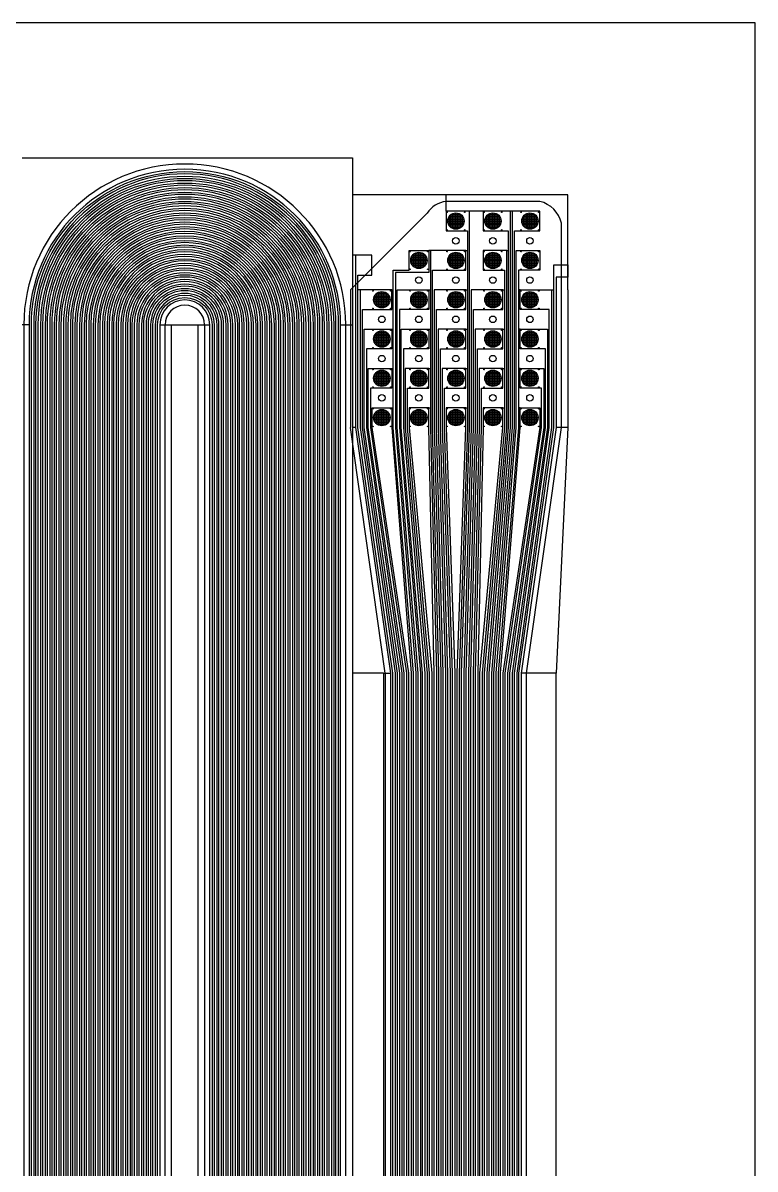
# Model space of a CAD drawing. Header units: inches. Extents: x 33.6 to 73.6, y 25 to 95.
# Drawn here: x 51.29 to 73.64, y 60.04 to 95.04 of the extents above; entities that cross this region are included whole.
import ezdxf

# ---------------------------------------------------------------- set-up
doc = ezdxf.new("R2010")
doc.units = ezdxf.units.IN
doc.header["$MEASUREMENT"] = 0
for name, color, linetype in [('Foil', 5, 'Continuous'), ('Hole', 1, 'Continuous'), ('Outline', 74, 'Continuous'), ('Raster', 2, 'Continuous')]:
    doc.layers.add(name, color=color, linetype=linetype)

msp = doc.modelspace()

# ---------------------------------------------------------------- linework, layer by layer
at = {"layer": 'Foil'}
for p, q in [((73.637, 95.037), (33.637, 95.037)), ((73.637, 25.037), (73.637, 95.037)), ((51.266, 90.918), (61.347, 90.918)), ((61.347, 90.918), (61.347, 33.587)), ((64.207, 89.785), (61.347, 89.785)), ((64.207, 89.285), (64.207, 89.785)), ((67.927, 89.785), (64.207, 89.785)), ((67.927, 86.885), (67.927, 89.785)), ((65.337, 89.285), (64.927, 89.285)), ((66.227, 89.285), (66.177, 89.285)), ((61.447, 87.94), (61.347, 87.94)), ((63.727, 88.085), (63.677, 88.085)), ((64.807, 88.085), (64.857, 88.085)), ((66.057, 88.085), (66.107, 88.085)), ((63.677, 87.485), (63.677, 87.415)), ((61.587, 86.885), (61.515, 86.885)), ((62.547, 86.885), (62.597, 86.885)), ((63.677, 86.885), (63.727, 86.885)), ((64.807, 86.885), (64.857, 86.885)), ((65.937, 86.885), (65.987, 86.885)), ((66.467, 86.885), (66.417, 86.885)), ((67.427, 86.885), (67.497, 86.885)), ((67.927, 86.885), (67.927, 82.685)), ((51.482, 85.815), (51.266, 85.815)), ((55.472, 85.815), (56.997, 85.815)), ((55.831, 35.185), (55.831, 85.815)), ((56.637, 35.185), (56.637, 85.815)), ((60.987, 85.815), (61.347, 85.815)), ((62.547, 85.685), (62.597, 85.685)), ((63.677, 85.685), (63.727, 85.685)), ((64.807, 85.685), (64.857, 85.685)), ((65.937, 85.685), (65.987, 85.685)), ((66.467, 85.685), (66.417, 85.685)), ((62.547, 84.485), (62.597, 84.485)), ((63.677, 84.485), (63.727, 84.485)), ((64.807, 84.485), (64.857, 84.485)), ((65.937, 84.485), (65.987, 84.485)), ((66.467, 84.485), (66.417, 84.485)), ((62.547, 83.285), (62.597, 83.285)), ((63.677, 83.285), (63.727, 83.285)), ((64.807, 83.285), (64.857, 83.285)), ((65.937, 83.285), (65.987, 83.285)), ((66.467, 83.285), (66.417, 83.285)), ((61.447, 82.685), (61.347, 82.685)), ((67.927, 82.685), (67.567, 75.185)), ((67.927, 82.685), (67.567, 82.685)), ((62.302, 75.185), (61.347, 75.185)), ((62.302, 75.185), (62.512, 75.185)), ((62.302, 75.185), (62.302, 33.587)), ((67.567, 75.185), (66.502, 75.185)), ((67.567, 28.475), (67.567, 75.185))]:
    msp.add_line(p, q, dxfattribs=at)
for points in [[(60.987, 33.587), (60.987, 85.815, 1), (51.482, 85.815), (51.482, 35.185, -1)], [(51.552, 35.185), (51.552, 85.815, -1), (60.917, 85.815), (60.917, 33.587, 1)], [(60.847, 33.587), (60.847, 85.815, 1), (51.622, 85.815), (51.622, 35.185, -1)], [(51.692, 35.185), (51.692, 85.815, -1), (60.777, 85.815), (60.777, 33.587, 1)], [(51.762, 35.185), (51.762, 85.815, -1), (60.707, 85.815), (60.707, 33.587, 1)], [(60.637, 33.587), (60.637, 85.815, 1), (51.832, 85.815), (51.832, 35.185, -1)], [(51.902, 35.185), (51.902, 85.815, -1), (60.567, 85.815), (60.567, 33.587, 1)], [(60.497, 33.587), (60.497, 85.815, 1), (51.972, 85.815), (51.972, 35.185, -1)], [(52.042, 35.185), (52.042, 85.815, -1), (60.427, 85.815), (60.427, 33.587, 1)], [(60.357, 33.587), (60.357, 85.815, 1), (52.112, 85.815), (52.112, 35.185, -1)], [(52.182, 35.185), (52.182, 85.815, -1), (60.287, 85.815), (60.287, 33.587, 1)], [(60.217, 33.587), (60.217, 85.815, 1), (52.252, 85.815), (52.252, 35.185, -1)], [(52.322, 35.185), (52.322, 85.815, -1), (60.147, 85.815), (60.147, 33.587, 1)], [(60.077, 33.587), (60.077, 85.815, 1), (52.392, 85.815), (52.392, 35.185, -1)], [(52.462, 35.185), (52.462, 85.815, -1), (60.007, 85.815), (60.007, 33.587, 1)], [(59.937, 33.587), (59.937, 85.815, 1), (52.532, 85.815), (52.532, 35.185, -1)], [(59.867, 33.587), (59.867, 85.815, 1), (52.602, 85.815), (52.602, 35.185, -1)], [(52.672, 35.185), (52.672, 85.815, -1), (59.797, 85.815), (59.797, 33.587, 1)], [(59.727, 33.587), (59.727, 85.815, 1), (52.742, 85.815), (52.742, 35.185, -1)], [(64.682, 33.587), (64.682, 75.185), (64.927, 82.685), (64.927, 89.285), (64.207, 89.285), (64.207, 88.685), (64.857, 88.685), (64.857, 82.685), (64.612, 75.185), (64.612, 33.587, -1)], [(65.522, 33.587), (65.522, 75.185), (66.177, 82.685), (66.177, 89.285), (65.337, 89.285), (65.337, 88.685), (66.107, 88.685), (66.107, 82.685), (65.452, 75.185), (65.452, 33.587, -1)], [(65.662, 33.587), (65.662, 75.185), (66.297, 82.685), (66.297, 88.685), (67.067, 88.685), (67.067, 89.285), (66.227, 89.285), (66.227, 82.685), (65.592, 75.185), (65.592, 33.587, -1)], [(52.812, 35.185), (52.812, 85.815, -1), (59.657, 85.815), (59.657, 33.587, 1)], [(59.587, 33.587), (59.587, 85.815, 1), (52.882, 85.815), (52.882, 35.185, -1)], [(52.952, 35.185), (52.952, 85.815, -1), (59.517, 85.815), (59.517, 33.587, 1)], [(59.447, 33.587), (59.447, 85.815, 1), (53.022, 85.815), (53.022, 35.185, -1)], [(53.092, 35.185), (53.092, 85.815, -1), (59.377, 85.815), (59.377, 33.587, 1)], [(59.307, 33.587), (59.307, 85.815, 1), (53.162, 85.815), (53.162, 35.185, -1)], [(53.232, 35.185), (53.232, 85.815, -1), (59.237, 85.815), (59.237, 33.587, 1)], [(59.167, 33.587), (59.167, 85.815, 1), (53.302, 85.815), (53.302, 35.185, -1)], [(53.372, 35.185), (53.372, 85.815, -1), (59.097, 85.815), (59.097, 33.587, 1)], [(59.027, 33.587), (59.027, 85.815, 1), (53.442, 85.815), (53.442, 35.185, -1)], [(53.512, 35.185), (53.512, 85.815, -1), (58.957, 85.815), (58.957, 33.587, 1)], [(58.887, 33.587), (58.887, 85.815, 1), (53.582, 85.815), (53.582, 35.185, -1)], [(53.652, 35.185), (53.652, 85.815, -1), (58.817, 85.815), (58.817, 33.587, 1)], [(58.747, 33.587), (58.747, 85.815, 1), (53.722, 85.815), (53.722, 35.185, -1)], [(53.792, 35.185), (53.792, 85.815, -1), (58.677, 85.815), (58.677, 33.587, 1)], [(58.607, 33.587), (58.607, 85.815, 1), (53.862, 85.815), (53.862, 35.185, -1)], [(53.932, 35.185), (53.932, 85.815, -1), (58.537, 85.815), (58.537, 33.587, 1)], [(58.467, 33.587), (58.467, 85.815, 1), (54.002, 85.815), (54.002, 35.185, -1)], [(54.072, 35.185), (54.072, 85.815, -1), (58.397, 85.815), (58.397, 33.587, 1)], [(58.327, 33.587), (58.327, 85.815, 1), (54.142, 85.815), (54.142, 35.185, -1)], [(62.582, 33.587), (62.582, 75.185), (61.517, 82.685), (61.515, 87.336), (61.943, 87.336), (61.943, 87.94), (61.447, 87.94), (61.447, 87.336), (61.447, 82.685), (62.512, 75.185), (62.512, 33.587, -1)], [(63.982, 33.587), (63.982, 75.185), (63.797, 82.685), (63.797, 87.485), (64.807, 87.485), (64.807, 88.085), (63.727, 88.085), (63.727, 82.685), (63.912, 75.185), (63.912, 33.587, -1)], [(65.382, 33.587), (65.382, 75.185), (66.057, 82.685), (66.057, 88.085), (65.337, 88.085), (65.337, 87.485), (65.987, 87.485), (65.987, 82.685), (65.312, 75.185), (65.312, 33.587, -1)], [(65.732, 33.587), (65.732, 75.185), (66.347, 82.685), (66.347, 88.085), (67.067, 88.085), (67.067, 87.485), (66.417, 87.485), (66.417, 82.685), (65.802, 75.185), (65.802, 33.587, -1)], [(54.212, 35.185), (54.212, 85.815, -1), (58.257, 85.815), (58.257, 33.587, 1)], [(58.187, 33.587), (58.187, 85.815, 1), (54.282, 85.815), (54.282, 35.185, -1)], [(54.352, 35.185), (54.352, 85.815, -1), (58.117, 85.815), (58.117, 33.587, 1)], [(58.047, 33.587), (58.047, 85.815, 1), (54.422, 85.815), (54.422, 35.185, -1)], [(54.492, 35.185), (54.492, 85.815, -1), (57.977, 85.815), (57.977, 33.587, 1)], [(67.497, 82.687), (67.497, 87.276), (67.497, 87.65), (67.927, 87.65), (67.927, 87.276), (67.567, 87.276), (67.567, 82.685), (66.502, 75.185), (66.502, 33.587, -1)], [(57.907, 33.587), (57.907, 85.815, 1), (54.562, 85.815), (54.562, 35.185, -1)], [(54.632, 35.185), (54.632, 85.815, -1), (57.837, 85.815), (57.837, 33.587, 1)], [(54.702, 35.185), (54.702, 85.815, -1), (57.767, 85.815), (57.767, 33.587, 1)], [(57.697, 33.587), (57.697, 85.815, 1), (54.772, 85.815), (54.772, 35.185, -1)], [(63.677, 87.415), (62.667, 87.415), (62.667, 82.685), (63.282, 75.185), (63.282, 33.587, -1)], [(54.982, 35.185), (54.982, 85.815, -1), (57.487, 85.815), (57.487, 33.587, 1)], [(57.417, 33.587), (57.417, 85.815, 1), (55.052, 85.815), (55.052, 35.185, -1)], [(55.122, 35.185), (55.122, 85.815, -1), (57.347, 85.815), (57.347, 33.587, 1)], [(57.277, 33.587), (57.277, 85.815, 1), (55.192, 85.815), (55.192, 35.185, -1)], [(62.722, 33.587), (62.722, 75.185), (61.657, 82.685), (61.657, 86.285), (62.547, 86.285), (62.547, 86.885), (61.587, 86.885), (61.587, 82.685), (62.652, 75.185), (62.652, 33.587, -1)], [(63.352, 33.587), (63.352, 75.185), (62.717, 82.685), (62.717, 86.885), (63.677, 86.885), (63.677, 86.285), (62.787, 86.285), (62.787, 82.685), (63.422, 75.185), (63.422, 33.587, -1)], [(64.122, 33.587), (64.122, 75.185), (63.917, 82.685), (63.917, 86.285), (64.807, 86.285), (64.807, 86.885), (63.847, 86.885), (63.847, 82.685), (64.052, 75.185), (64.052, 33.587, -1)], [(64.822, 33.587), (64.822, 75.185), (65.047, 82.685), (65.047, 86.285), (65.937, 86.285), (65.937, 86.885), (64.977, 86.885), (64.977, 82.685), (64.752, 75.185), (64.752, 33.587, -1)], [(66.292, 33.587), (66.292, 75.185), (67.357, 82.685), (67.357, 86.285), (66.467, 86.285), (66.467, 86.885), (67.427, 86.885), (67.427, 82.685), (66.362, 75.185), (66.362, 33.587, -1)], [(55.262, 35.185), (55.262, 85.815, -1), (57.207, 85.815), (57.207, 33.587, 1)], [(57.137, 33.587), (57.137, 85.815, 1), (55.332, 85.815), (55.332, 35.185, -1)], [(55.402, 35.185), (55.402, 85.815, -1), (57.067, 85.815), (57.067, 33.587, 1)], [(56.997, 33.587), (56.997, 85.815, 1), (55.472, 85.815), (55.472, 35.185, -1)], [(62.792, 33.587), (62.792, 75.185), (61.707, 82.685), (61.707, 85.685), (62.547, 85.685), (62.547, 85.085), (61.777, 85.085), (61.777, 82.685), (62.862, 75.185), (62.862, 33.587, -1)], [(63.492, 33.587), (63.492, 75.185), (62.837, 82.685), (62.837, 85.685), (63.677, 85.685), (63.677, 85.085), (62.907, 85.085), (62.907, 82.685), (63.562, 75.185), (63.562, 33.587, -1)], [(64.262, 33.587), (64.262, 75.185), (64.037, 82.685), (64.037, 85.085), (64.807, 85.085), (64.807, 85.685), (63.967, 85.685), (63.967, 82.685), (64.192, 75.185), (64.192, 33.587, -1)], [(64.962, 33.587), (64.962, 75.185), (65.167, 82.685), (65.167, 85.085), (65.937, 85.085), (65.937, 85.685), (65.097, 85.685), (65.097, 82.685), (64.892, 75.185), (64.892, 33.587, -1)], [(66.152, 33.587), (66.152, 75.185), (67.237, 82.685), (67.237, 85.085), (66.467, 85.085), (66.467, 85.685), (67.307, 85.685), (67.307, 82.685), (66.222, 75.185), (66.222, 33.587, -1)], [(62.932, 33.587), (62.932, 75.185), (61.827, 82.685), (61.827, 84.485), (62.547, 84.485), (62.547, 83.885), (61.897, 83.885), (61.897, 82.685), (63.002, 75.185), (63.002, 33.587, -1)], [(63.702, 33.587), (63.702, 75.185), (63.027, 82.685), (63.027, 83.885), (63.677, 83.885), (63.677, 84.485), (62.957, 84.485), (62.957, 82.685), (63.632, 75.185), (63.632, 33.587, -1)], [(64.402, 33.587), (64.402, 75.185), (64.157, 82.685), (64.157, 83.885), (64.807, 83.885), (64.807, 84.485), (64.087, 84.485), (64.087, 82.685), (64.332, 75.185), (64.332, 33.587, -1)], [(65.102, 33.587), (65.102, 75.185), (65.287, 82.685), (65.287, 83.885), (65.937, 83.885), (65.937, 84.485), (65.217, 84.485), (65.217, 82.685), (65.032, 75.185), (65.032, 33.587, -1)], [(66.012, 33.587), (66.012, 75.185), (67.117, 82.685), (67.117, 83.885), (66.467, 83.885), (66.467, 84.485), (67.187, 84.485), (67.187, 82.685), (66.082, 75.185), (66.082, 33.587, -1)], [(63.072, 33.587), (63.072, 75.185), (61.947, 82.685), (61.947, 83.285), (62.547, 83.285), (62.547, 82.685), (63.142, 75.185), (63.142, 33.587, -1)], [(63.842, 33.587), (63.842, 75.185), (63.677, 82.685), (63.677, 83.285), (63.077, 83.285), (63.077, 82.685), (63.772, 75.185), (63.772, 33.587, -1)], [(64.542, 33.587), (64.542, 75.185), (64.807, 82.685), (64.807, 83.285), (64.207, 83.285), (64.207, 82.685), (64.472, 75.185), (64.472, 33.587, -1)], [(65.242, 33.587), (65.242, 75.185), (65.937, 82.685), (65.937, 83.285), (65.337, 83.285), (65.337, 82.685), (65.172, 75.185), (65.172, 33.587, -1)]]:
    msp.add_lwpolyline(points, format="xyb", dxfattribs=at)
for points in [[(63.212, 33.587), (63.212, 75.185), (62.597, 82.685), (62.597, 87.485), (63.077, 87.485), (63.077, 88.085), (63.677, 88.085), (63.677, 87.485)], [(66.432, 33.587), (66.432, 75.185), (67.497, 82.685)]]:
    msp.add_lwpolyline(points, dxfattribs=at)
msp.add_lwpolyline([(67.067, 82.685), (65.942, 75.185), (65.942, 33.587, -1), (57.557, 33.587), (57.557, 85.815, 1), (54.912, 85.815), (54.912, 35.185, -1), (43.331, 35.185), (43.331, 58.918), (40.106, 73.918), (40.106, 77.918), (41.106, 77.918), (41.106, 73.918), (43.401, 58.918), (43.401, 35.185, 1), (54.842, 35.185), (54.842, 85.815, -1), (57.627, 85.815), (57.627, 33.587, 1), (65.872, 33.587), (65.872, 75.185), (66.467, 82.685), (66.467, 83.285), (67.067, 83.285)], format="xyb", close=True, dxfattribs=at)
for centre in [(64.237, 89.255), (64.777, 89.255), (65.367, 89.255), (65.907, 89.255), (66.497, 89.255), (67.037, 89.255), (64.237, 88.715), (64.777, 88.715), (65.367, 88.715), (65.907, 88.715), (66.497, 88.715), (67.037, 88.715), (63.107, 88.055), (63.647, 88.055), (64.237, 88.055), (64.777, 88.055), (65.367, 88.055), (65.907, 88.055), (66.497, 88.055), (67.037, 88.055), (63.107, 87.515), (63.647, 87.515), (64.237, 87.515), (64.777, 87.515), (65.367, 87.515), (65.907, 87.515), (66.497, 87.515), (67.037, 87.515), (61.977, 86.855), (62.517, 86.855), (63.107, 86.855), (63.647, 86.855), (64.237, 86.855), (64.777, 86.855), (65.367, 86.855), (65.907, 86.855), (66.497, 86.855), (67.037, 86.855), (61.977, 86.315), (62.517, 86.315), (63.107, 86.315), (63.647, 86.315), (64.237, 86.315), (64.777, 86.315), (65.367, 86.315), (65.907, 86.315), (66.497, 86.315), (67.037, 86.315), (61.977, 85.655), (62.517, 85.655), (63.107, 85.655), (63.647, 85.655), (64.237, 85.655), (64.777, 85.655), (65.367, 85.655), (65.907, 85.655), (66.497, 85.655), (67.037, 85.655), (61.977, 85.115), (62.517, 85.115), (63.107, 85.115), (63.647, 85.115), (64.237, 85.115), (64.777, 85.115), (65.367, 85.115), (65.907, 85.115), (66.497, 85.115), (67.037, 85.115), (61.977, 84.455), (62.517, 84.455), (63.107, 84.455), (63.647, 84.455), (64.237, 84.455), (64.777, 84.455), (65.367, 84.455), (65.907, 84.455), (66.497, 84.455), (67.037, 84.455), (61.977, 83.915), (62.517, 83.915), (63.107, 83.915), (63.647, 83.915), (64.237, 83.915), (64.777, 83.915), (65.367, 83.915), (65.907, 83.915), (66.497, 83.915), (67.037, 83.915), (61.977, 83.255), (62.517, 83.255), (63.107, 83.255), (63.647, 83.255), (64.237, 83.255), (64.777, 83.255), (65.367, 83.255), (65.907, 83.255), (66.497, 83.255), (67.037, 83.255), (61.977, 82.715), (62.517, 82.715), (63.107, 82.715), (63.647, 82.715), (64.237, 82.715), (64.777, 82.715), (65.367, 82.715), (65.907, 82.715), (66.497, 82.715), (67.037, 82.715)]:
    msp.add_circle(centre, 0.00995, dxfattribs=at)
at = {"layer": 'Hole'}
msp.add_lwpolyline([(33.637, 25.037), (73.637, 25.037), (73.637, 95.037), (33.637, 95.037)], close=True, dxfattribs=at)
for centre in [(64.507, 88.985), (65.637, 88.985), (66.767, 88.985), (63.377, 87.785), (64.507, 87.785), (65.637, 87.785), (66.767, 87.785), (62.247, 86.585), (63.377, 86.585), (64.507, 86.585), (65.637, 86.585), (66.767, 86.585), (62.247, 85.385), (63.377, 85.385), (64.507, 85.385), (65.637, 85.385), (66.767, 85.385), (62.247, 84.185), (63.377, 84.185), (64.507, 84.185), (65.637, 84.185), (66.767, 84.185), (62.247, 82.985), (63.377, 82.985), (64.507, 82.985), (65.637, 82.985), (66.767, 82.985)]:
    msp.add_circle(centre, 0.25, dxfattribs=at)
at = {"layer": 'Outline'}
for p, q in [((67.067, 89.585), (64.207, 89.585)), ((63.628, 89.226), (61.287, 86.885)), ((67.727, 82.685), (67.727, 88.925)), ((61.287, 86.885), (61.287, 82.685)), ((51.322, 85.815), (51.321, 35.185)), ((55.632, 35.185), (55.632, 85.815))]:
    msp.add_line(p, q, dxfattribs=at)
msp.add_lwpolyline([(33.637, 25.037), (73.637, 25.037), (73.637, 95.037), (33.637, 95.037)], close=True, dxfattribs=at)
for points in [[(56.837, 85.815), (56.837, 33.587)], [(61.147, 33.587), (61.147, 85.815)], [(62.352, 75.185), (61.287, 82.685)], [(66.662, 75.185), (67.727, 82.685)], [(62.352, 75.185), (62.352, 33.587)], [(66.662, 33.587), (66.662, 75.185)]]:
    msp.add_lwpolyline(points, dxfattribs=at)
for centre in [(64.507, 88.385), (65.637, 88.385), (66.767, 88.385), (63.377, 87.185), (64.507, 87.185), (65.637, 87.185), (66.767, 87.185), (62.247, 85.985), (63.377, 85.985), (64.507, 85.985), (65.637, 85.985), (66.767, 85.985), (62.247, 84.785), (63.377, 84.785), (64.507, 84.785), (65.637, 84.785), (66.767, 84.785), (62.247, 83.585), (63.377, 83.585), (64.507, 83.585), (65.637, 83.585), (66.767, 83.585)]:
    msp.add_circle(centre, 0.1, dxfattribs=at)
for centre, radius, start, end in [((56.234, 85.815), 4.913, 360, 180), ((64.293, 88.8), 0.79, 96.2749, 147.3339), ((66.866, 88.724), 0.884, 13.1162, 76.8838), ((56.234, 85.815), 0.603, 360, 180)]:
    msp.add_arc(centre, radius, start, end, dxfattribs=at)
at = {"layer": 'Raster'}
msp.add_lwpolyline([(33.637, 25.037), (73.637, 25.037), (73.637, 95.037), (33.637, 95.037)], close=True, dxfattribs=at)
for points in [[(64.258, 88.987), (64.508, 88.987), (64.758, 88.987)], [(64.263, 88.937), (64.508, 88.937), (64.758, 88.937)], [(64.264, 89.037), (64.508, 89.037), (64.758, 89.037)], [(64.28, 89.087), (64.508, 89.087), (64.737, 89.087)], [(64.307, 88.837), (64.307, 88.985), (64.307, 89.133)], [(64.31, 89.137), (64.508, 89.137), (64.707, 89.137)], [(64.357, 88.786), (64.357, 88.985), (64.357, 89.184)], [(64.361, 89.187), (64.508, 89.187), (64.656, 89.187)], [(64.407, 88.757), (64.407, 88.985), (64.407, 89.213)], [(64.457, 88.74), (64.457, 88.985), (64.457, 89.23)], [(64.507, 88.735), (64.507, 88.985), (64.507, 89.235)], [(64.557, 88.74), (64.557, 88.985), (64.557, 89.23)], [(64.607, 88.755), (64.607, 88.985), (64.607, 89.215)], [(64.657, 88.784), (64.657, 88.985), (64.657, 89.186)], [(64.707, 88.833), (64.707, 88.985), (64.707, 89.137)], [(65.388, 88.987), (65.638, 88.987), (65.888, 88.987)], [(65.393, 88.937), (65.638, 88.937), (65.888, 88.937)], [(65.394, 89.037), (65.638, 89.037), (65.888, 89.037)], [(65.41, 89.087), (65.638, 89.087), (65.867, 89.087)], [(65.437, 88.837), (65.437, 88.985), (65.437, 89.133)], [(65.44, 89.137), (65.638, 89.137), (65.837, 89.137)], [(65.487, 88.786), (65.487, 88.985), (65.487, 89.184)], [(65.491, 89.187), (65.638, 89.187), (65.786, 89.187)], [(65.537, 88.757), (65.537, 88.985), (65.537, 89.213)], [(65.587, 88.74), (65.587, 88.985), (65.587, 89.23)], [(65.637, 88.735), (65.637, 88.985), (65.637, 89.235)], [(65.687, 88.74), (65.687, 88.985), (65.687, 89.23)], [(65.737, 88.755), (65.737, 88.985), (65.737, 89.215)], [(65.787, 88.784), (65.787, 88.985), (65.787, 89.186)], [(65.837, 88.833), (65.837, 88.985), (65.837, 89.137)], [(66.518, 88.987), (66.768, 88.987), (67.018, 88.987)], [(66.523, 88.937), (66.768, 88.937), (67.018, 88.937)], [(66.524, 89.037), (66.768, 89.037), (67.018, 89.037)], [(66.54, 89.087), (66.768, 89.087), (66.997, 89.087)], [(66.567, 88.837), (66.567, 88.985), (66.567, 89.133)], [(66.57, 89.137), (66.768, 89.137), (66.967, 89.137)], [(66.617, 88.786), (66.617, 88.985), (66.617, 89.184)], [(66.621, 89.187), (66.768, 89.187), (66.916, 89.187)], [(66.667, 88.757), (66.667, 88.985), (66.667, 89.213)], [(66.717, 88.74), (66.717, 88.985), (66.717, 89.23)], [(66.767, 88.735), (66.767, 88.985), (66.767, 89.235)], [(66.817, 88.74), (66.817, 88.985), (66.817, 89.23)], [(66.867, 88.755), (66.867, 88.985), (66.867, 89.215)], [(66.917, 88.784), (66.917, 88.985), (66.917, 89.186)], [(66.967, 88.833), (66.967, 88.985), (66.967, 89.137)], [(64.278, 88.887), (64.508, 88.887), (64.738, 88.887)], [(64.307, 88.837), (64.508, 88.837), (64.71, 88.837)], [(64.356, 88.787), (64.508, 88.787), (64.661, 88.787)], [(65.408, 88.887), (65.638, 88.887), (65.868, 88.887)], [(65.437, 88.837), (65.638, 88.837), (65.84, 88.837)], [(65.486, 88.787), (65.638, 88.787), (65.791, 88.787)], [(66.538, 88.887), (66.768, 88.887), (66.998, 88.887)], [(66.567, 88.837), (66.768, 88.837), (66.97, 88.837)], [(66.616, 88.787), (66.768, 88.787), (66.921, 88.787)], [(63.15, 87.887), (63.378, 87.887), (63.607, 87.887)], [(63.177, 87.637), (63.177, 87.785), (63.177, 87.933)], [(63.18, 87.937), (63.378, 87.937), (63.577, 87.937)], [(63.227, 87.586), (63.227, 87.785), (63.227, 87.984)], [(63.231, 87.987), (63.378, 87.987), (63.526, 87.987)], [(63.277, 87.557), (63.277, 87.785), (63.277, 88.013)], [(63.327, 87.54), (63.327, 87.785), (63.327, 88.03)], [(63.377, 87.535), (63.377, 87.785), (63.377, 88.035)], [(63.427, 87.54), (63.427, 87.785), (63.427, 88.03)], [(63.477, 87.555), (63.477, 87.785), (63.477, 88.015)], [(63.527, 87.584), (63.527, 87.785), (63.527, 87.986)], [(63.577, 87.633), (63.577, 87.785), (63.577, 87.937)], [(64.28, 87.887), (64.508, 87.887), (64.737, 87.887)], [(64.307, 87.637), (64.307, 87.785), (64.307, 87.933)], [(64.31, 87.937), (64.508, 87.937), (64.707, 87.937)], [(64.357, 87.586), (64.357, 87.785), (64.357, 87.984)], [(64.361, 87.987), (64.508, 87.987), (64.656, 87.987)], [(64.407, 87.557), (64.407, 87.785), (64.407, 88.013)], [(64.457, 87.54), (64.457, 87.785), (64.457, 88.03)], [(64.507, 87.535), (64.507, 87.785), (64.507, 88.035)], [(64.557, 87.54), (64.557, 87.785), (64.557, 88.03)], [(64.607, 87.555), (64.607, 87.785), (64.607, 88.015)], [(64.657, 87.584), (64.657, 87.785), (64.657, 87.986)], [(64.707, 87.633), (64.707, 87.785), (64.707, 87.937)], [(65.41, 87.887), (65.638, 87.887), (65.867, 87.887)], [(65.437, 87.637), (65.437, 87.785), (65.437, 87.933)], [(65.44, 87.937), (65.638, 87.937), (65.837, 87.937)], [(65.487, 87.586), (65.487, 87.785), (65.487, 87.984)], [(65.491, 87.987), (65.638, 87.987), (65.786, 87.987)], [(65.537, 87.557), (65.537, 87.785), (65.537, 88.013)], [(65.587, 87.54), (65.587, 87.785), (65.587, 88.03)], [(65.637, 87.535), (65.637, 87.785), (65.637, 88.035)], [(65.687, 87.54), (65.687, 87.785), (65.687, 88.03)], [(65.737, 87.555), (65.737, 87.785), (65.737, 88.015)], [(65.787, 87.584), (65.787, 87.785), (65.787, 87.986)], [(65.837, 87.633), (65.837, 87.785), (65.837, 87.937)], [(66.54, 87.887), (66.768, 87.887), (66.997, 87.887)], [(66.567, 87.637), (66.567, 87.785), (66.567, 87.933)], [(66.57, 87.937), (66.768, 87.937), (66.967, 87.937)], [(66.617, 87.586), (66.617, 87.785), (66.617, 87.984)], [(66.621, 87.987), (66.768, 87.987), (66.916, 87.987)], [(66.667, 87.557), (66.667, 87.785), (66.667, 88.013)], [(66.717, 87.54), (66.717, 87.785), (66.717, 88.03)], [(66.767, 87.535), (66.767, 87.785), (66.767, 88.035)], [(66.817, 87.54), (66.817, 87.785), (66.817, 88.03)], [(66.867, 87.555), (66.867, 87.785), (66.867, 88.015)], [(66.917, 87.584), (66.917, 87.785), (66.917, 87.986)], [(66.967, 87.633), (66.967, 87.785), (66.967, 87.937)], [(63.128, 87.787), (63.378, 87.787), (63.628, 87.787)], [(63.133, 87.737), (63.378, 87.737), (63.628, 87.737)], [(63.134, 87.837), (63.378, 87.837), (63.628, 87.837)], [(63.148, 87.687), (63.378, 87.687), (63.608, 87.687)], [(63.177, 87.637), (63.378, 87.637), (63.58, 87.637)], [(63.226, 87.587), (63.378, 87.587), (63.531, 87.587)], [(64.258, 87.787), (64.508, 87.787), (64.758, 87.787)], [(64.263, 87.737), (64.508, 87.737), (64.758, 87.737)], [(64.264, 87.837), (64.508, 87.837), (64.758, 87.837)], [(64.278, 87.687), (64.508, 87.687), (64.738, 87.687)], [(64.307, 87.637), (64.508, 87.637), (64.71, 87.637)], [(64.356, 87.587), (64.508, 87.587), (64.661, 87.587)], [(65.388, 87.787), (65.638, 87.787), (65.888, 87.787)], [(65.393, 87.737), (65.638, 87.737), (65.888, 87.737)], [(65.394, 87.837), (65.638, 87.837), (65.888, 87.837)], [(65.408, 87.687), (65.638, 87.687), (65.868, 87.687)], [(65.437, 87.637), (65.638, 87.637), (65.84, 87.637)], [(65.486, 87.587), (65.638, 87.587), (65.791, 87.587)], [(66.518, 87.787), (66.768, 87.787), (67.018, 87.787)], [(66.523, 87.737), (66.768, 87.737), (67.018, 87.737)], [(66.524, 87.837), (66.768, 87.837), (67.018, 87.837)], [(66.538, 87.687), (66.768, 87.687), (66.998, 87.687)], [(66.567, 87.637), (66.768, 87.637), (66.97, 87.637)], [(66.616, 87.587), (66.768, 87.587), (66.921, 87.587)], [(62.147, 86.357), (62.147, 86.585), (62.147, 86.813)], [(62.197, 86.34), (62.197, 86.585), (62.197, 86.83)], [(62.247, 86.335), (62.247, 86.585), (62.247, 86.835)], [(62.297, 86.34), (62.297, 86.585), (62.297, 86.83)], [(62.347, 86.355), (62.347, 86.585), (62.347, 86.815)], [(63.277, 86.357), (63.277, 86.585), (63.277, 86.813)], [(63.327, 86.34), (63.327, 86.585), (63.327, 86.83)], [(63.377, 86.335), (63.377, 86.585), (63.377, 86.835)], [(63.427, 86.34), (63.427, 86.585), (63.427, 86.83)], [(63.477, 86.355), (63.477, 86.585), (63.477, 86.815)], [(64.407, 86.357), (64.407, 86.585), (64.407, 86.813)], [(64.457, 86.34), (64.457, 86.585), (64.457, 86.83)], [(64.507, 86.335), (64.507, 86.585), (64.507, 86.835)], [(64.557, 86.34), (64.557, 86.585), (64.557, 86.83)], [(64.607, 86.355), (64.607, 86.585), (64.607, 86.815)], [(65.537, 86.357), (65.537, 86.585), (65.537, 86.813)], [(65.587, 86.34), (65.587, 86.585), (65.587, 86.83)], [(65.637, 86.335), (65.637, 86.585), (65.637, 86.835)], [(65.687, 86.34), (65.687, 86.585), (65.687, 86.83)], [(65.737, 86.355), (65.737, 86.585), (65.737, 86.815)], [(66.667, 86.357), (66.667, 86.585), (66.667, 86.813)], [(66.717, 86.34), (66.717, 86.585), (66.717, 86.83)], [(66.767, 86.335), (66.767, 86.585), (66.767, 86.835)], [(66.817, 86.34), (66.817, 86.585), (66.817, 86.83)], [(66.867, 86.355), (66.867, 86.585), (66.867, 86.815)], [(61.998, 86.587), (62.248, 86.587), (62.498, 86.587)], [(62.003, 86.537), (62.248, 86.537), (62.498, 86.537)], [(62.004, 86.637), (62.248, 86.637), (62.498, 86.637)], [(62.018, 86.487), (62.248, 86.487), (62.478, 86.487)], [(62.02, 86.687), (62.248, 86.687), (62.477, 86.687)], [(62.047, 86.437), (62.047, 86.585), (62.047, 86.733)], [(62.05, 86.737), (62.248, 86.737), (62.447, 86.737)], [(62.097, 86.386), (62.097, 86.585), (62.097, 86.784)], [(62.101, 86.787), (62.248, 86.787), (62.396, 86.787)], [(62.397, 86.384), (62.397, 86.585), (62.397, 86.786)], [(62.447, 86.433), (62.447, 86.585), (62.447, 86.737)], [(63.128, 86.587), (63.378, 86.587), (63.628, 86.587)], [(63.133, 86.537), (63.378, 86.537), (63.628, 86.537)], [(63.134, 86.637), (63.378, 86.637), (63.628, 86.637)], [(63.148, 86.487), (63.378, 86.487), (63.608, 86.487)], [(63.15, 86.687), (63.378, 86.687), (63.607, 86.687)], [(63.177, 86.437), (63.177, 86.585), (63.177, 86.733)], [(63.18, 86.737), (63.378, 86.737), (63.577, 86.737)], [(63.227, 86.386), (63.227, 86.585), (63.227, 86.784)], [(63.231, 86.787), (63.378, 86.787), (63.526, 86.787)], [(63.527, 86.384), (63.527, 86.585), (63.527, 86.786)], [(63.577, 86.433), (63.577, 86.585), (63.577, 86.737)], [(64.258, 86.587), (64.508, 86.587), (64.758, 86.587)], [(64.263, 86.537), (64.508, 86.537), (64.758, 86.537)], [(64.264, 86.637), (64.508, 86.637), (64.758, 86.637)], [(64.278, 86.487), (64.508, 86.487), (64.738, 86.487)], [(64.28, 86.687), (64.508, 86.687), (64.737, 86.687)], [(64.307, 86.437), (64.307, 86.585), (64.307, 86.733)], [(64.31, 86.737), (64.508, 86.737), (64.707, 86.737)], [(64.357, 86.386), (64.357, 86.585), (64.357, 86.784)], [(64.361, 86.787), (64.508, 86.787), (64.656, 86.787)], [(64.657, 86.384), (64.657, 86.585), (64.657, 86.786)], [(64.707, 86.433), (64.707, 86.585), (64.707, 86.737)], [(65.388, 86.587), (65.638, 86.587), (65.888, 86.587)], [(65.393, 86.537), (65.638, 86.537), (65.888, 86.537)], [(65.394, 86.637), (65.638, 86.637), (65.888, 86.637)], [(65.408, 86.487), (65.638, 86.487), (65.868, 86.487)], [(65.41, 86.687), (65.638, 86.687), (65.867, 86.687)], [(65.437, 86.437), (65.437, 86.585), (65.437, 86.733)], [(65.44, 86.737), (65.638, 86.737), (65.837, 86.737)], [(65.487, 86.386), (65.487, 86.585), (65.487, 86.784)], [(65.491, 86.787), (65.638, 86.787), (65.786, 86.787)], [(65.787, 86.384), (65.787, 86.585), (65.787, 86.786)], [(65.837, 86.433), (65.837, 86.585), (65.837, 86.737)], [(66.518, 86.587), (66.768, 86.587), (67.018, 86.587)], [(66.523, 86.537), (66.768, 86.537), (67.018, 86.537)], [(66.524, 86.637), (66.768, 86.637), (67.018, 86.637)], [(66.538, 86.487), (66.768, 86.487), (66.998, 86.487)], [(66.54, 86.687), (66.768, 86.687), (66.997, 86.687)], [(66.567, 86.437), (66.567, 86.585), (66.567, 86.733)], [(66.57, 86.737), (66.768, 86.737), (66.967, 86.737)], [(66.617, 86.386), (66.617, 86.585), (66.617, 86.784)], [(66.621, 86.787), (66.768, 86.787), (66.916, 86.787)], [(66.917, 86.384), (66.917, 86.585), (66.917, 86.786)], [(66.967, 86.433), (66.967, 86.585), (66.967, 86.737)], [(62.047, 86.437), (62.248, 86.437), (62.45, 86.437)], [(62.096, 86.387), (62.248, 86.387), (62.401, 86.387)], [(63.177, 86.437), (63.378, 86.437), (63.58, 86.437)], [(63.226, 86.387), (63.378, 86.387), (63.531, 86.387)], [(64.307, 86.437), (64.508, 86.437), (64.71, 86.437)], [(64.356, 86.387), (64.508, 86.387), (64.661, 86.387)], [(65.437, 86.437), (65.638, 86.437), (65.84, 86.437)], [(65.486, 86.387), (65.638, 86.387), (65.791, 86.387)], [(66.567, 86.437), (66.768, 86.437), (66.97, 86.437)], [(66.616, 86.387), (66.768, 86.387), (66.921, 86.387)], [(62.004, 85.437), (62.248, 85.437), (62.498, 85.437)], [(62.02, 85.487), (62.248, 85.487), (62.477, 85.487)], [(62.047, 85.237), (62.047, 85.385), (62.047, 85.533)], [(62.05, 85.537), (62.248, 85.537), (62.447, 85.537)], [(62.097, 85.186), (62.097, 85.385), (62.097, 85.584)], [(62.101, 85.587), (62.248, 85.587), (62.396, 85.587)], [(62.147, 85.157), (62.147, 85.385), (62.147, 85.613)], [(62.197, 85.14), (62.197, 85.385), (62.197, 85.63)], [(62.247, 85.135), (62.247, 85.385), (62.247, 85.635)], [(62.297, 85.14), (62.297, 85.385), (62.297, 85.63)], [(62.347, 85.155), (62.347, 85.385), (62.347, 85.615)], [(62.397, 85.184), (62.397, 85.385), (62.397, 85.586)], [(62.447, 85.233), (62.447, 85.385), (62.447, 85.537)], [(63.134, 85.437), (63.378, 85.437), (63.628, 85.437)], [(63.15, 85.487), (63.378, 85.487), (63.607, 85.487)], [(63.177, 85.237), (63.177, 85.385), (63.177, 85.533)], [(63.18, 85.537), (63.378, 85.537), (63.577, 85.537)], [(63.227, 85.186), (63.227, 85.385), (63.227, 85.584)], [(63.231, 85.587), (63.378, 85.587), (63.526, 85.587)], [(63.277, 85.157), (63.277, 85.385), (63.277, 85.613)], [(63.327, 85.14), (63.327, 85.385), (63.327, 85.63)], [(63.377, 85.135), (63.377, 85.385), (63.377, 85.635)], [(63.427, 85.14), (63.427, 85.385), (63.427, 85.63)], [(63.477, 85.155), (63.477, 85.385), (63.477, 85.615)], [(63.527, 85.184), (63.527, 85.385), (63.527, 85.586)], [(63.577, 85.233), (63.577, 85.385), (63.577, 85.537)], [(64.264, 85.437), (64.508, 85.437), (64.758, 85.437)], [(64.28, 85.487), (64.508, 85.487), (64.737, 85.487)], [(64.307, 85.237), (64.307, 85.385), (64.307, 85.533)], [(64.31, 85.537), (64.508, 85.537), (64.707, 85.537)], [(64.357, 85.186), (64.357, 85.385), (64.357, 85.584)], [(64.361, 85.587), (64.508, 85.587), (64.656, 85.587)], [(64.407, 85.157), (64.407, 85.385), (64.407, 85.613)], [(64.457, 85.14), (64.457, 85.385), (64.457, 85.63)], [(64.507, 85.135), (64.507, 85.385), (64.507, 85.635)], [(64.557, 85.14), (64.557, 85.385), (64.557, 85.63)], [(64.607, 85.155), (64.607, 85.385), (64.607, 85.615)], [(64.657, 85.184), (64.657, 85.385), (64.657, 85.586)], [(64.707, 85.233), (64.707, 85.385), (64.707, 85.537)], [(65.394, 85.437), (65.638, 85.437), (65.888, 85.437)], [(65.41, 85.487), (65.638, 85.487), (65.867, 85.487)], [(65.437, 85.237), (65.437, 85.385), (65.437, 85.533)], [(65.44, 85.537), (65.638, 85.537), (65.837, 85.537)], [(65.487, 85.186), (65.487, 85.385), (65.487, 85.584)], [(65.491, 85.587), (65.638, 85.587), (65.786, 85.587)], [(65.537, 85.157), (65.537, 85.385), (65.537, 85.613)], [(65.587, 85.14), (65.587, 85.385), (65.587, 85.63)], [(65.637, 85.135), (65.637, 85.385), (65.637, 85.635)], [(65.687, 85.14), (65.687, 85.385), (65.687, 85.63)], [(65.737, 85.155), (65.737, 85.385), (65.737, 85.615)], [(65.787, 85.184), (65.787, 85.385), (65.787, 85.586)], [(65.837, 85.233), (65.837, 85.385), (65.837, 85.537)], [(66.524, 85.437), (66.768, 85.437), (67.018, 85.437)], [(66.54, 85.487), (66.768, 85.487), (66.997, 85.487)], [(66.567, 85.237), (66.567, 85.385), (66.567, 85.533)], [(66.57, 85.537), (66.768, 85.537), (66.967, 85.537)], [(66.617, 85.186), (66.617, 85.385), (66.617, 85.584)], [(66.621, 85.587), (66.768, 85.587), (66.916, 85.587)], [(66.667, 85.157), (66.667, 85.385), (66.667, 85.613)], [(66.717, 85.14), (66.717, 85.385), (66.717, 85.63)], [(66.767, 85.135), (66.767, 85.385), (66.767, 85.635)], [(66.817, 85.14), (66.817, 85.385), (66.817, 85.63)], [(66.867, 85.155), (66.867, 85.385), (66.867, 85.615)], [(66.917, 85.184), (66.917, 85.385), (66.917, 85.586)], [(66.967, 85.233), (66.967, 85.385), (66.967, 85.537)], [(61.998, 85.387), (62.248, 85.387), (62.498, 85.387)], [(62.003, 85.337), (62.248, 85.337), (62.498, 85.337)], [(62.018, 85.287), (62.248, 85.287), (62.478, 85.287)], [(62.047, 85.237), (62.248, 85.237), (62.45, 85.237)], [(62.096, 85.187), (62.248, 85.187), (62.401, 85.187)], [(63.128, 85.387), (63.378, 85.387), (63.628, 85.387)], [(63.133, 85.337), (63.378, 85.337), (63.628, 85.337)], [(63.148, 85.287), (63.378, 85.287), (63.608, 85.287)], [(63.177, 85.237), (63.378, 85.237), (63.58, 85.237)], [(63.226, 85.187), (63.378, 85.187), (63.531, 85.187)], [(64.258, 85.387), (64.508, 85.387), (64.758, 85.387)], [(64.263, 85.337), (64.508, 85.337), (64.758, 85.337)], [(64.278, 85.287), (64.508, 85.287), (64.738, 85.287)], [(64.307, 85.237), (64.508, 85.237), (64.71, 85.237)], [(64.356, 85.187), (64.508, 85.187), (64.661, 85.187)], [(65.388, 85.387), (65.638, 85.387), (65.888, 85.387)], [(65.393, 85.337), (65.638, 85.337), (65.888, 85.337)], [(65.408, 85.287), (65.638, 85.287), (65.868, 85.287)], [(65.437, 85.237), (65.638, 85.237), (65.84, 85.237)], [(65.486, 85.187), (65.638, 85.187), (65.791, 85.187)], [(66.518, 85.387), (66.768, 85.387), (67.018, 85.387)], [(66.523, 85.337), (66.768, 85.337), (67.018, 85.337)], [(66.538, 85.287), (66.768, 85.287), (66.998, 85.287)], [(66.567, 85.237), (66.768, 85.237), (66.97, 85.237)], [(66.616, 85.187), (66.768, 85.187), (66.921, 85.187)], [(62.097, 83.986), (62.097, 84.185), (62.097, 84.384)], [(62.101, 84.387), (62.248, 84.387), (62.396, 84.387)], [(62.147, 83.957), (62.147, 84.185), (62.147, 84.413)], [(62.197, 83.94), (62.197, 84.185), (62.197, 84.43)], [(62.247, 83.935), (62.247, 84.185), (62.247, 84.435)], [(62.297, 83.94), (62.297, 84.185), (62.297, 84.43)], [(62.347, 83.955), (62.347, 84.185), (62.347, 84.415)], [(62.397, 83.984), (62.397, 84.185), (62.397, 84.386)], [(63.227, 83.986), (63.227, 84.185), (63.227, 84.384)], [(63.231, 84.387), (63.378, 84.387), (63.526, 84.387)], [(63.277, 83.957), (63.277, 84.185), (63.277, 84.413)], [(63.327, 83.94), (63.327, 84.185), (63.327, 84.43)], [(63.377, 83.935), (63.377, 84.185), (63.377, 84.435)], [(63.427, 83.94), (63.427, 84.185), (63.427, 84.43)], [(63.477, 83.955), (63.477, 84.185), (63.477, 84.415)], [(63.527, 83.984), (63.527, 84.185), (63.527, 84.386)], [(64.357, 83.986), (64.357, 84.185), (64.357, 84.384)], [(64.361, 84.387), (64.508, 84.387), (64.656, 84.387)], [(64.407, 83.957), (64.407, 84.185), (64.407, 84.413)], [(64.457, 83.94), (64.457, 84.185), (64.457, 84.43)], [(64.507, 83.935), (64.507, 84.185), (64.507, 84.435)], [(64.557, 83.94), (64.557, 84.185), (64.557, 84.43)], [(64.607, 83.955), (64.607, 84.185), (64.607, 84.415)], [(64.657, 83.984), (64.657, 84.185), (64.657, 84.386)], [(65.487, 83.986), (65.487, 84.185), (65.487, 84.384)], [(65.491, 84.387), (65.638, 84.387), (65.786, 84.387)], [(65.537, 83.957), (65.537, 84.185), (65.537, 84.413)], [(65.587, 83.94), (65.587, 84.185), (65.587, 84.43)], [(65.637, 83.935), (65.637, 84.185), (65.637, 84.435)], [(65.687, 83.94), (65.687, 84.185), (65.687, 84.43)], [(65.737, 83.955), (65.737, 84.185), (65.737, 84.415)], [(65.787, 83.984), (65.787, 84.185), (65.787, 84.386)], [(66.617, 83.986), (66.617, 84.185), (66.617, 84.384)], [(66.621, 84.387), (66.768, 84.387), (66.916, 84.387)], [(66.667, 83.957), (66.667, 84.185), (66.667, 84.413)], [(66.717, 83.94), (66.717, 84.185), (66.717, 84.43)], [(66.767, 83.935), (66.767, 84.185), (66.767, 84.435)], [(66.817, 83.94), (66.817, 84.185), (66.817, 84.43)], [(66.867, 83.955), (66.867, 84.185), (66.867, 84.415)], [(66.917, 83.984), (66.917, 84.185), (66.917, 84.386)], [(61.998, 84.187), (62.248, 84.187), (62.498, 84.187)], [(62.003, 84.137), (62.248, 84.137), (62.498, 84.137)], [(62.004, 84.237), (62.248, 84.237), (62.498, 84.237)], [(62.018, 84.087), (62.248, 84.087), (62.478, 84.087)], [(62.02, 84.287), (62.248, 84.287), (62.477, 84.287)], [(62.047, 84.037), (62.047, 84.185), (62.047, 84.333)], [(62.047, 84.037), (62.248, 84.037), (62.45, 84.037)], [(62.05, 84.337), (62.248, 84.337), (62.447, 84.337)], [(62.447, 84.033), (62.447, 84.185), (62.447, 84.337)], [(63.128, 84.187), (63.378, 84.187), (63.628, 84.187)], [(63.133, 84.137), (63.378, 84.137), (63.628, 84.137)], [(63.134, 84.237), (63.378, 84.237), (63.628, 84.237)], [(63.148, 84.087), (63.378, 84.087), (63.608, 84.087)], [(63.15, 84.287), (63.378, 84.287), (63.607, 84.287)], [(63.177, 84.037), (63.177, 84.185), (63.177, 84.333)], [(63.177, 84.037), (63.378, 84.037), (63.58, 84.037)], [(63.18, 84.337), (63.378, 84.337), (63.577, 84.337)], [(63.577, 84.033), (63.577, 84.185), (63.577, 84.337)], [(64.258, 84.187), (64.508, 84.187), (64.758, 84.187)], [(64.263, 84.137), (64.508, 84.137), (64.758, 84.137)], [(64.264, 84.237), (64.508, 84.237), (64.758, 84.237)], [(64.278, 84.087), (64.508, 84.087), (64.738, 84.087)], [(64.28, 84.287), (64.508, 84.287), (64.737, 84.287)], [(64.307, 84.037), (64.307, 84.185), (64.307, 84.333)], [(64.307, 84.037), (64.508, 84.037), (64.71, 84.037)], [(64.31, 84.337), (64.508, 84.337), (64.707, 84.337)], [(64.707, 84.033), (64.707, 84.185), (64.707, 84.337)], [(65.388, 84.187), (65.638, 84.187), (65.888, 84.187)], [(65.393, 84.137), (65.638, 84.137), (65.888, 84.137)], [(65.394, 84.237), (65.638, 84.237), (65.888, 84.237)], [(65.408, 84.087), (65.638, 84.087), (65.868, 84.087)], [(65.41, 84.287), (65.638, 84.287), (65.867, 84.287)], [(65.437, 84.037), (65.437, 84.185), (65.437, 84.333)], [(65.437, 84.037), (65.638, 84.037), (65.84, 84.037)], [(65.44, 84.337), (65.638, 84.337), (65.837, 84.337)], [(65.837, 84.033), (65.837, 84.185), (65.837, 84.337)], [(66.518, 84.187), (66.768, 84.187), (67.018, 84.187)], [(66.523, 84.137), (66.768, 84.137), (67.018, 84.137)], [(66.524, 84.237), (66.768, 84.237), (67.018, 84.237)], [(66.538, 84.087), (66.768, 84.087), (66.998, 84.087)], [(66.54, 84.287), (66.768, 84.287), (66.997, 84.287)], [(66.567, 84.037), (66.567, 84.185), (66.567, 84.333)], [(66.567, 84.037), (66.768, 84.037), (66.97, 84.037)], [(66.57, 84.337), (66.768, 84.337), (66.967, 84.337)], [(66.967, 84.033), (66.967, 84.185), (66.967, 84.337)], [(62.096, 83.987), (62.248, 83.987), (62.401, 83.987)], [(63.226, 83.987), (63.378, 83.987), (63.531, 83.987)], [(64.356, 83.987), (64.508, 83.987), (64.661, 83.987)], [(65.486, 83.987), (65.638, 83.987), (65.791, 83.987)], [(66.616, 83.987), (66.768, 83.987), (66.921, 83.987)], [(61.998, 82.987), (62.248, 82.987), (62.498, 82.987)], [(62.004, 83.037), (62.248, 83.037), (62.498, 83.037)], [(62.02, 83.087), (62.248, 83.087), (62.477, 83.087)], [(62.047, 82.837), (62.047, 82.985), (62.047, 83.133)], [(62.05, 83.137), (62.248, 83.137), (62.447, 83.137)], [(62.097, 82.786), (62.097, 82.985), (62.097, 83.184)], [(62.101, 83.187), (62.248, 83.187), (62.396, 83.187)], [(62.147, 82.757), (62.147, 82.985), (62.147, 83.213)], [(62.197, 82.74), (62.197, 82.985), (62.197, 83.23)], [(62.247, 82.735), (62.247, 82.985), (62.247, 83.235)], [(62.297, 82.74), (62.297, 82.985), (62.297, 83.23)], [(62.347, 82.755), (62.347, 82.985), (62.347, 83.215)], [(62.397, 82.784), (62.397, 82.985), (62.397, 83.186)], [(62.447, 82.833), (62.447, 82.985), (62.447, 83.137)], [(63.128, 82.987), (63.378, 82.987), (63.628, 82.987)], [(63.134, 83.037), (63.378, 83.037), (63.628, 83.037)], [(63.15, 83.087), (63.378, 83.087), (63.607, 83.087)], [(63.177, 82.837), (63.177, 82.985), (63.177, 83.133)], [(63.18, 83.137), (63.378, 83.137), (63.577, 83.137)], [(63.227, 82.786), (63.227, 82.985), (63.227, 83.184)], [(63.231, 83.187), (63.378, 83.187), (63.526, 83.187)], [(63.277, 82.757), (63.277, 82.985), (63.277, 83.213)], [(63.327, 82.74), (63.327, 82.985), (63.327, 83.23)], [(63.377, 82.735), (63.377, 82.985), (63.377, 83.235)], [(63.427, 82.74), (63.427, 82.985), (63.427, 83.23)], [(63.477, 82.755), (63.477, 82.985), (63.477, 83.215)], [(63.527, 82.784), (63.527, 82.985), (63.527, 83.186)], [(63.577, 82.833), (63.577, 82.985), (63.577, 83.137)], [(64.258, 82.987), (64.508, 82.987), (64.758, 82.987)], [(64.264, 83.037), (64.508, 83.037), (64.758, 83.037)], [(64.28, 83.087), (64.508, 83.087), (64.737, 83.087)], [(64.307, 82.837), (64.307, 82.985), (64.307, 83.133)], [(64.31, 83.137), (64.508, 83.137), (64.707, 83.137)], [(64.357, 82.786), (64.357, 82.985), (64.357, 83.184)], [(64.361, 83.187), (64.508, 83.187), (64.656, 83.187)], [(64.407, 82.757), (64.407, 82.985), (64.407, 83.213)], [(64.457, 82.74), (64.457, 82.985), (64.457, 83.23)], [(64.507, 82.735), (64.507, 82.985), (64.507, 83.235)], [(64.557, 82.74), (64.557, 82.985), (64.557, 83.23)], [(64.607, 82.755), (64.607, 82.985), (64.607, 83.215)], [(64.657, 82.784), (64.657, 82.985), (64.657, 83.186)], [(64.707, 82.833), (64.707, 82.985), (64.707, 83.137)], [(65.388, 82.987), (65.638, 82.987), (65.888, 82.987)], [(65.394, 83.037), (65.638, 83.037), (65.888, 83.037)], [(65.41, 83.087), (65.638, 83.087), (65.867, 83.087)], [(65.437, 82.837), (65.437, 82.985), (65.437, 83.133)], [(65.44, 83.137), (65.638, 83.137), (65.837, 83.137)], [(65.487, 82.786), (65.487, 82.985), (65.487, 83.184)], [(65.491, 83.187), (65.638, 83.187), (65.786, 83.187)], [(65.537, 82.757), (65.537, 82.985), (65.537, 83.213)], [(65.587, 82.74), (65.587, 82.985), (65.587, 83.23)], [(65.637, 82.735), (65.637, 82.985), (65.637, 83.235)], [(65.687, 82.74), (65.687, 82.985), (65.687, 83.23)], [(65.737, 82.755), (65.737, 82.985), (65.737, 83.215)], [(65.787, 82.784), (65.787, 82.985), (65.787, 83.186)], [(65.837, 82.833), (65.837, 82.985), (65.837, 83.137)], [(66.518, 82.987), (66.768, 82.987), (67.018, 82.987)], [(66.524, 83.037), (66.768, 83.037), (67.018, 83.037)], [(66.54, 83.087), (66.768, 83.087), (66.997, 83.087)], [(66.567, 82.837), (66.567, 82.985), (66.567, 83.133)], [(66.57, 83.137), (66.768, 83.137), (66.967, 83.137)], [(66.617, 82.786), (66.617, 82.985), (66.617, 83.184)], [(66.621, 83.187), (66.768, 83.187), (66.916, 83.187)], [(66.667, 82.757), (66.667, 82.985), (66.667, 83.213)], [(66.717, 82.74), (66.717, 82.985), (66.717, 83.23)], [(66.767, 82.735), (66.767, 82.985), (66.767, 83.235)], [(66.817, 82.74), (66.817, 82.985), (66.817, 83.23)], [(66.867, 82.755), (66.867, 82.985), (66.867, 83.215)], [(66.917, 82.784), (66.917, 82.985), (66.917, 83.186)], [(66.967, 82.833), (66.967, 82.985), (66.967, 83.137)], [(62.003, 82.937), (62.248, 82.937), (62.498, 82.937)], [(62.018, 82.887), (62.248, 82.887), (62.478, 82.887)], [(62.047, 82.837), (62.248, 82.837), (62.45, 82.837)], [(62.096, 82.787), (62.248, 82.787), (62.401, 82.787)], [(63.133, 82.937), (63.378, 82.937), (63.628, 82.937)], [(63.148, 82.887), (63.378, 82.887), (63.608, 82.887)], [(63.177, 82.837), (63.378, 82.837), (63.58, 82.837)], [(63.226, 82.787), (63.378, 82.787), (63.531, 82.787)], [(64.263, 82.937), (64.508, 82.937), (64.758, 82.937)], [(64.278, 82.887), (64.508, 82.887), (64.738, 82.887)], [(64.307, 82.837), (64.508, 82.837), (64.71, 82.837)], [(64.356, 82.787), (64.508, 82.787), (64.661, 82.787)], [(65.393, 82.937), (65.638, 82.937), (65.888, 82.937)], [(65.408, 82.887), (65.638, 82.887), (65.868, 82.887)], [(65.437, 82.837), (65.638, 82.837), (65.84, 82.837)], [(65.486, 82.787), (65.638, 82.787), (65.791, 82.787)], [(66.523, 82.937), (66.768, 82.937), (67.018, 82.937)], [(66.538, 82.887), (66.768, 82.887), (66.998, 82.887)], [(66.567, 82.837), (66.768, 82.837), (66.97, 82.837)], [(66.616, 82.787), (66.768, 82.787), (66.921, 82.787)]]:
    msp.add_lwpolyline(points, dxfattribs=at)

doc.saveas('drawing.dxf')
